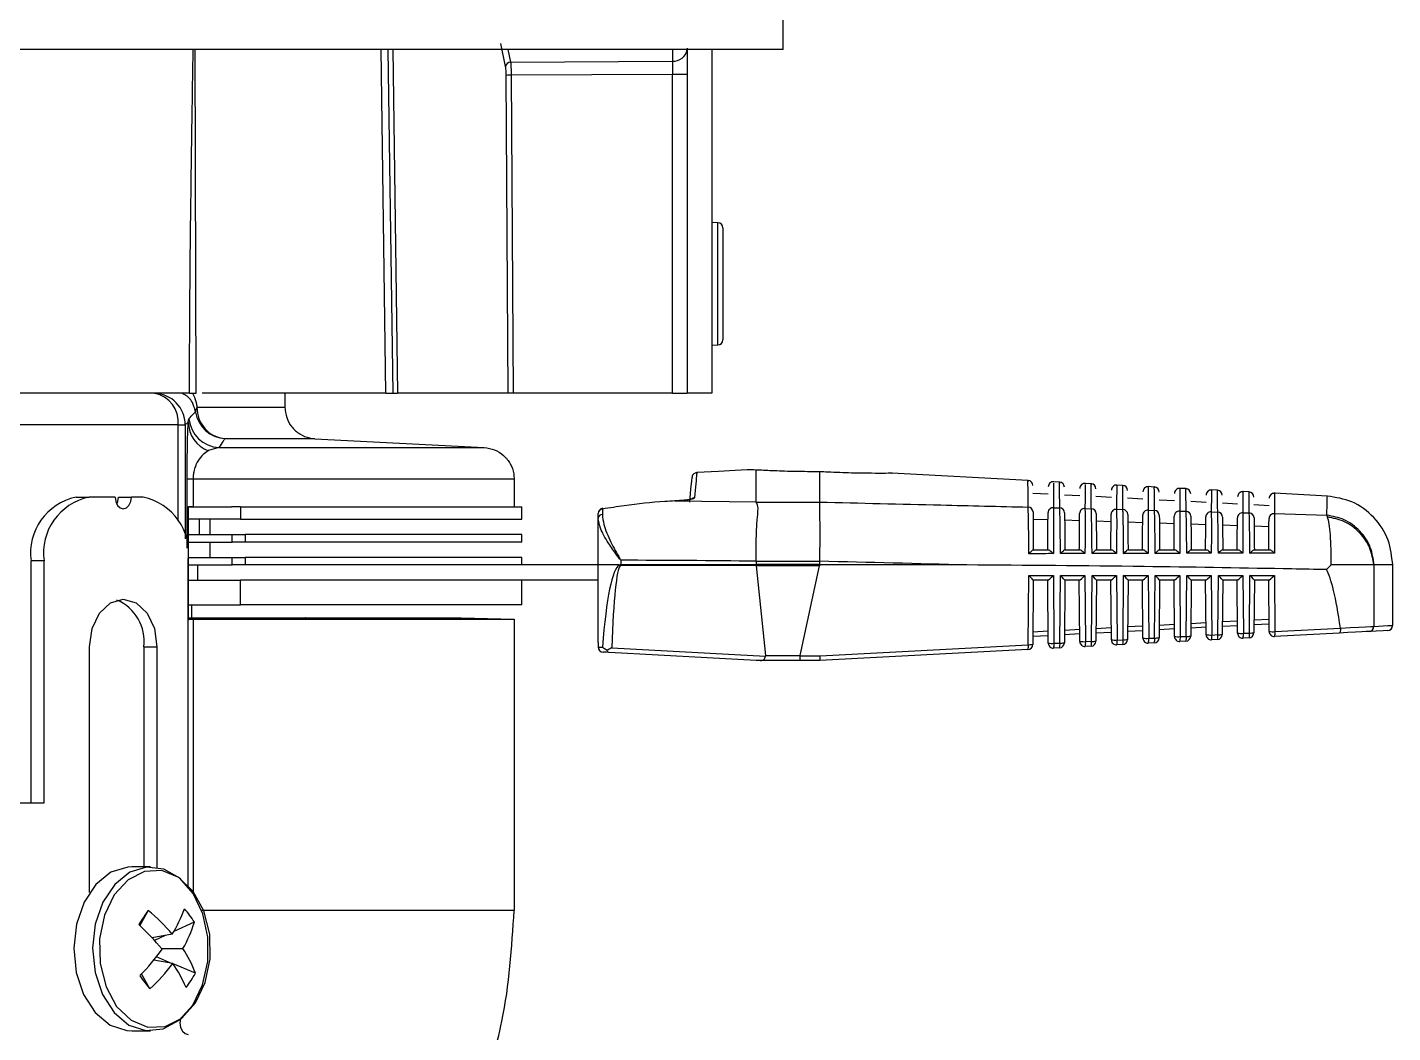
# Model space of a CAD drawing. Extents: x 16.7 to 113.1, y 4.5 to 84.5.
# Drawn here: x 56.364 to 59.045, y 68.255 to 70.229 of the extents above; entities that cross this region are included whole.
import ezdxf

# ---------------------------------------------------------------- set-up
doc = ezdxf.new("R2010")
doc.units = 0
doc.header["$MEASUREMENT"] = 0
doc.layers.add('OBJECT', color=7, linetype='CONTINUOUS')

msp = doc.modelspace()

# ---------------------------------------------------------------- linework, layer by layer
at = {"layer": 'OBJECT'}
for p, q in [((57.8477, 70.1854), (57.8477, 71.4354)), ((57.3028, 70.1517), (57.2935, 70.1973)), ((57.8477, 70.1854), (56.1597, 70.1854)), ((56.6953, 69.5104), (56.6933, 70.1854)), ((57.068, 69.5104), (57.0586, 70.1854)), ((57.0818, 69.5104), (57.0724, 70.1854)), ((57.0814, 70.1854), (57.0907, 69.5104)), ((57.3074, 70.1854), (57.3126, 70.1605)), ((57.3126, 70.1605), (57.6303, 70.1621)), ((57.6303, 70.1854), (57.6303, 70.1621)), ((57.6597, 70.188), (57.6597, 69.5104)), ((57.7077, 70.1854), (57.7077, 69.5104)), ((57.3081, 69.5104), (57.3042, 70.1346)), ((57.6305, 70.1362), (57.3139, 70.1347)), ((57.3139, 70.1347), (57.3177, 69.5104)), ((57.6597, 70.1362), (57.6305, 70.1362)), ((57.6305, 69.5104), (57.6305, 70.1362)), ((57.7199, 69.8453), (57.7077, 69.8456)), ((57.7199, 69.6054), (57.7199, 69.8453)), ((57.7297, 69.8353), (57.7297, 69.7254)), ((57.7297, 69.7254), (57.7297, 69.6154)), ((57.7077, 69.6052), (57.7199, 69.6054)), ((56.6823, 69.5104), (56.1592, 69.5104)), ((57.068, 69.5104), (56.7074, 69.5104)), ((56.8697, 69.5104), (56.8697, 69.4834)), ((57.068, 69.5104), (57.0818, 69.5104)), ((57.3081, 69.5104), (57.0907, 69.5104)), ((57.6305, 69.5104), (57.3177, 69.5104)), ((57.6305, 69.5104), (57.6597, 69.5104)), ((57.7077, 69.5104), (57.6597, 69.5104)), ((56.697, 69.4834), (56.8697, 69.4834)), ((56.6597, 69.4484), (56.1978, 69.4484)), ((56.6597, 69.4484), (56.674, 69.4484)), ((56.6597, 69.2602), (56.6597, 69.4484)), ((56.6798, 69.4536), (56.674, 69.4484)), ((56.674, 69.4484), (56.674, 69.2248)), ((56.6798, 69.4536), (56.6811, 69.4604)), ((56.9284, 69.4214), (56.7522, 69.4214)), ((56.9284, 69.4214), (57.2609, 69.404)), ((56.7401, 69.404), (56.7193, 69.3979)), ((56.7401, 69.404), (57.2609, 69.404)), ((57.7769, 69.36), (57.7769, 69.36)), ((57.7947, 69.2975), (57.7947, 69.3599)), ((56.6892, 69.3421), (56.6776, 69.3421)), ((56.6776, 69.2067), (56.6776, 69.3421)), ((56.6892, 69.3421), (56.6892, 69.2873)), ((57.3197, 69.3421), (56.6892, 69.3421)), ((57.3197, 69.3421), (57.3197, 69.2873)), ((57.6784, 69.3547), (57.6784, 69.3547)), ((57.9197, 69.2969), (57.9197, 69.3564)), ((58.3287, 69.3395), (58.0612, 69.3536)), ((58.3907, 69.3363), (58.3791, 69.3369)), ((58.4527, 69.333), (58.441, 69.3337)), ((58.5147, 69.3298), (58.503, 69.3304)), ((56.4595, 69.3064), (56.485, 69.3064)), ((56.5363, 69.3064), (56.485, 69.3064)), ((56.5426, 69.3064), (56.5681, 69.3064)), ((56.5911, 69.3064), (56.5681, 69.3064)), ((58.3683, 69.3125), (58.3381, 69.3141)), ((58.4303, 69.3092), (58.4002, 69.3108)), ((58.4924, 69.306), (58.462, 69.3076)), ((58.5544, 69.3027), (58.524, 69.3043)), ((58.5767, 69.3265), (58.5649, 69.3272)), ((58.6387, 69.3233), (58.6269, 69.3239)), ((58.7007, 69.32), (58.6888, 69.3207)), ((58.7627, 69.3168), (58.7508, 69.3174)), ((58.9168, 69.3087), (58.8128, 69.3142)), ((56.6805, 69.0659), (56.6805, 69.2882)), ((56.6892, 69.2873), (56.6805, 69.2873)), ((56.6805, 69.2873), (56.6892, 69.2873)), ((56.6892, 69.2873), (56.7646, 69.2873)), ((56.7825, 69.2873), (56.7646, 69.2873)), ((56.7825, 69.2873), (56.7825, 69.2633)), ((56.7825, 69.2873), (57.3347, 69.2873)), ((57.3347, 69.2633), (57.3347, 69.2873)), ((57.4933, 69.2832), (57.493, 69.2727)), ((57.6537, 69.3006), (57.6355, 69.2996)), ((57.6537, 69.3003), (57.6355, 69.2994)), ((57.6355, 69.2994), (57.6355, 69.2996)), ((57.6355, 69.2994), (57.7947, 69.2975)), ((57.6537, 69.3006), (57.6537, 69.3006)), ((57.6537, 69.3003), (57.6537, 69.3006)), ((57.7947, 69.2975), (57.7952, 69.2968)), ((57.7952, 69.2968), (57.9197, 69.2968)), ((57.9197, 69.2968), (57.9197, 69.2969)), ((58.3785, 69.2859), (58.391, 69.2855)), ((58.4405, 69.2843), (58.453, 69.2839)), ((58.5025, 69.2827), (58.515, 69.2823)), ((58.5645, 69.281), (58.577, 69.2807)), ((58.6164, 69.2995), (58.5861, 69.301)), ((58.6265, 69.2793), (58.6391, 69.279)), ((58.6783, 69.2962), (58.6481, 69.2978)), ((58.6884, 69.2776), (58.7011, 69.2773)), ((58.7401, 69.293), (58.7103, 69.2945)), ((58.8021, 69.2897), (58.7723, 69.2913)), ((56.7825, 69.2633), (56.6805, 69.2633)), ((56.7016, 69.2333), (56.7016, 69.2633)), ((56.7225, 69.2333), (56.7225, 69.2633)), ((56.7825, 69.2633), (57.3347, 69.2633)), ((57.4847, 69.2652), (57.4847, 69.2748)), ((57.4847, 69.1735), (57.4847, 69.2652)), ((58.3386, 69.2637), (58.3679, 69.2628)), ((58.4006, 69.2618), (58.4299, 69.2609)), ((58.4626, 69.2598), (58.4918, 69.2589)), ((58.5246, 69.2579), (58.5538, 69.257)), ((58.5866, 69.256), (58.6158, 69.255)), ((58.6487, 69.254), (58.6778, 69.2531)), ((58.7107, 69.252), (58.7398, 69.2511)), ((58.7504, 69.2759), (58.7631, 69.2756)), ((58.7727, 69.2501), (58.8018, 69.2491)), ((58.8124, 69.2742), (58.9154, 69.2712)), ((58.9167, 69.2679), (58.9154, 69.2712)), ((56.6805, 69.2333), (56.7663, 69.2333)), ((56.7663, 69.2184), (56.7663, 69.2333)), ((56.7663, 69.2333), (56.7914, 69.2333)), ((56.7914, 69.2333), (56.7914, 69.2184)), ((57.3347, 69.2333), (56.7914, 69.2333)), ((57.3347, 69.2184), (57.3347, 69.2333)), ((56.6805, 69.2184), (56.7663, 69.2184)), ((56.7225, 69.1884), (56.7225, 69.2184)), ((56.7914, 69.2184), (56.7663, 69.2184)), ((57.3347, 69.2184), (56.7914, 69.2184)), ((58.339, 69.2035), (58.3681, 69.2035)), ((58.401, 69.2035), (58.4302, 69.2035)), ((58.463, 69.2035), (58.4922, 69.2035)), ((58.5249, 69.2035), (58.5543, 69.2035)), ((58.5869, 69.2035), (58.6163, 69.2035)), ((58.6489, 69.2035), (58.6784, 69.2035)), ((58.7108, 69.2035), (58.7405, 69.2035)), ((58.7728, 69.2035), (58.8026, 69.2035)), ((56.3966, 69.1814), (56.3711, 69.1814)), ((56.3711, 68.7064), (56.3711, 69.1814)), ((56.3966, 68.7064), (56.3966, 69.1814)), ((56.6794, 68.5426), (56.6794, 69.1814)), ((56.6805, 69.1884), (56.7663, 69.1884)), ((56.6805, 69.1735), (56.7663, 69.1735)), ((56.6987, 69.1435), (56.6987, 69.1735)), ((56.7663, 69.1735), (56.7663, 69.1884)), ((56.7663, 69.1884), (56.7914, 69.1884)), ((56.7914, 69.1735), (56.7663, 69.1735)), ((56.7914, 69.1884), (56.7914, 69.1735)), ((57.3347, 69.1884), (56.7914, 69.1884)), ((57.3032, 69.1735), (56.7914, 69.1735)), ((57.4847, 69.1735), (57.3032, 69.1735)), ((57.3347, 69.1735), (57.3347, 69.1884)), ((57.5262, 69.1735), (57.4847, 69.1735)), ((57.4847, 69.0212), (57.4847, 69.1735)), ((57.5292, 69.1827), (57.5292, 69.1743)), ((57.5292, 69.1743), (57.7947, 69.1743)), ((57.7948, 69.1727), (57.5292, 69.1727)), ((57.9197, 69.1802), (57.7947, 69.1802)), ((57.7947, 69.1802), (57.7947, 69.175)), ((57.7947, 69.175), (57.9197, 69.175)), ((57.7947, 69.1743), (57.7948, 69.1727)), ((57.9194, 69.1719), (57.7949, 69.1719)), ((57.7949, 69.1719), (57.8135, 68.9957)), ((57.8812, 68.9957), (57.9194, 69.1719)), ((57.9197, 69.175), (57.9197, 69.1802)), ((58.2084, 69.1735), (57.9198, 69.1735)), ((58.924, 69.1735), (58.9148, 69.1644)), ((59.0077, 69.1735), (59.0077, 69.0529)), ((59.0081, 69.1735), (59.0077, 69.1735)), ((59.0447, 69.0549), (59.0447, 69.1739)), ((56.6805, 69.1435), (56.7825, 69.1435)), ((56.7825, 69.0955), (56.7825, 69.1435)), ((57.3032, 69.1435), (56.7825, 69.1435)), ((57.4847, 69.1435), (57.3032, 69.1435)), ((57.3347, 69.0955), (57.3347, 69.1435)), ((58.3292, 69.017), (58.3304, 69.1529)), ((58.3304, 69.1529), (58.3785, 69.1529)), ((58.3391, 69.1435), (58.338, 69.0175)), ((58.3675, 69.1435), (58.3391, 69.1435)), ((58.3684, 69.0201), (58.3674, 69.1435)), ((58.3785, 69.1529), (58.3796, 69.0197)), ((58.3912, 69.0203), (58.3924, 69.1529)), ((58.3924, 69.1529), (58.4405, 69.1529)), ((58.4011, 69.1435), (58.4, 69.0207)), ((58.4295, 69.1435), (58.4011, 69.1435)), ((58.4304, 69.0234), (58.4294, 69.1435)), ((58.4405, 69.1529), (58.4416, 69.023)), ((58.4533, 69.0236), (58.4544, 69.1529)), ((58.4544, 69.1529), (58.5025, 69.1529)), ((58.4631, 69.1435), (58.4621, 69.024)), ((58.4915, 69.1435), (58.4631, 69.1435)), ((58.4924, 69.0267), (58.4914, 69.1435)), ((58.5025, 69.1529), (58.5036, 69.0262)), ((58.5153, 69.0268), (58.5164, 69.1529)), ((58.5164, 69.1529), (58.5645, 69.1529)), ((58.5251, 69.1435), (58.5241, 69.0273)), ((58.5535, 69.1435), (58.5251, 69.1435)), ((58.5543, 69.0299), (58.5534, 69.1435)), ((58.5645, 69.1529), (58.5656, 69.0295)), ((58.5773, 69.0301), (58.5784, 69.1529)), ((58.5784, 69.1529), (58.6265, 69.1529)), ((58.5871, 69.1435), (58.5861, 69.0306)), ((58.6155, 69.1435), (58.5871, 69.1435)), ((58.6163, 69.0332), (58.6154, 69.1435)), ((58.6265, 69.1529), (58.6275, 69.0328)), ((58.6394, 69.0334), (58.6404, 69.1529)), ((58.6404, 69.1529), (58.6885, 69.1529)), ((58.6491, 69.1435), (58.6481, 69.0338)), ((58.6775, 69.1435), (58.6491, 69.1435)), ((58.6783, 69.0365), (58.6774, 69.1435)), ((58.6885, 69.1529), (58.6895, 69.036)), ((58.7014, 69.0367), (58.7024, 69.1529)), ((58.7024, 69.1529), (58.7505, 69.1529)), ((58.7111, 69.1435), (58.7102, 69.0371)), ((58.7395, 69.1435), (58.7111, 69.1435)), ((58.7403, 69.0398), (58.7394, 69.1435)), ((58.7505, 69.1529), (58.7515, 69.0393)), ((58.7634, 69.0399), (58.7644, 69.1529)), ((58.7644, 69.1529), (58.8125, 69.1529)), ((58.7731, 69.1435), (58.7722, 69.0404)), ((58.8015, 69.1435), (58.7731, 69.1435)), ((58.8022, 69.043), (58.8014, 69.1435)), ((58.8125, 69.1529), (58.8134, 69.0426)), ((56.6805, 69.0955), (56.7825, 69.0955)), ((56.6869, 69.0695), (56.6869, 69.0955)), ((57.3347, 69.0955), (56.7825, 69.0955)), ((56.6805, 69.0695), (56.9098, 69.0695)), ((56.6892, 69.0668), (56.6805, 69.0668)), ((56.6892, 69.0668), (56.6805, 69.0668)), ((56.6892, 69.0668), (57.3197, 69.0668)), ((56.6892, 69.0668), (56.6892, 68.5293)), ((56.9108, 69.0695), (56.9098, 69.0695)), ((56.9108, 69.0695), (57.2158, 69.0695)), ((57.2158, 69.0695), (57.3197, 69.0668)), ((57.3197, 69.0668), (57.3197, 68.4955)), ((58.7104, 69.0622), (58.74, 69.0637)), ((58.7724, 69.0655), (58.802, 69.067)), ((58.3382, 69.0425), (58.3682, 69.0441)), ((58.4002, 69.0458), (58.4302, 69.0474)), ((58.4303, 69.038), (58.4002, 69.0364)), ((58.4922, 69.0412), (58.4622, 69.0396)), ((58.4623, 69.0491), (58.4922, 69.0507)), ((58.5542, 69.0445), (58.5242, 69.0429)), ((58.5243, 69.0524), (58.5541, 69.0539)), ((58.5863, 69.0556), (58.6161, 69.0572)), ((58.6162, 69.0478), (58.5863, 69.0462)), ((58.6782, 69.0511), (58.6483, 69.0495)), ((58.6484, 69.0589), (58.6781, 69.0605)), ((58.6895, 69.036), (58.7014, 69.0367)), ((58.7401, 69.0543), (58.7103, 69.0528)), ((58.7515, 69.0393), (58.7634, 69.0399)), ((58.8021, 69.0576), (58.7723, 69.056)), ((58.9397, 69.0398), (58.8128, 69.0331)), ((58.8134, 69.0426), (58.9421, 69.0494)), ((58.9421, 69.0494), (58.9421, 69.0497)), ((56.4861, 68.5306), (56.4861, 69.0129)), ((56.5928, 69.0129), (56.6183, 69.0129)), ((56.5928, 69.0129), (56.5928, 68.5809)), ((56.6183, 69.0129), (56.6183, 68.5799)), ((57.4847, 69.0212), (57.4848, 69.0123)), ((57.5112, 69.0107), (57.8133, 68.9943)), ((57.9207, 68.9954), (58.3292, 69.017)), ((58.3683, 69.0347), (58.3381, 69.0331)), ((58.3906, 69.0108), (58.379, 69.0102)), ((58.3796, 69.0197), (58.3912, 69.0203)), ((58.4526, 69.0141), (58.4409, 69.0135)), ((58.4416, 69.023), (58.4533, 69.0236)), ((58.5146, 69.0174), (58.5029, 69.0168)), ((58.5036, 69.0262), (58.5153, 69.0268)), ((58.5766, 69.0207), (58.5649, 69.02)), ((58.5656, 69.0295), (58.5773, 69.0301)), ((58.6387, 69.0239), (58.6268, 69.0233)), ((58.6275, 69.0328), (58.6394, 69.0334)), ((58.7007, 69.0272), (58.6888, 69.0266)), ((58.7627, 69.0305), (58.7508, 69.0299)), ((57.7947, 68.986), (57.5065, 69.0016)), ((57.803, 68.986), (57.7947, 68.986)), ((57.8806, 68.986), (57.803, 68.986)), ((57.8135, 68.9957), (57.8812, 68.9957)), ((57.9197, 68.986), (57.8806, 68.986)), ((57.8812, 68.9954), (57.9207, 68.9954)), ((58.3285, 69.0076), (57.9197, 68.986)), ((57.9197, 68.986), (57.9197, 68.986)), ((56.2446, 68.7064), (56.3966, 68.7064)), ((56.6057, 68.5809), (56.5687, 68.5809)), ((56.6011, 68.4955), (56.5848, 68.4657)), ((56.6917, 68.4724), (56.6514, 68.4539)), ((57.3197, 68.4955), (56.7062, 68.4955)), ((56.6483, 68.4487), (56.6087, 68.4417)), ((56.6347, 68.4463), (56.6135, 68.4365)), ((56.6273, 68.4206), (56.6693, 68.4208)), ((56.6495, 68.3911), (56.612, 68.3977)), ((56.6471, 68.3915), (56.6171, 68.4041)), ((56.6044, 68.3412), (56.5879, 68.3706)), ((56.6938, 68.372), (56.6501, 68.3903)), ((56.5687, 68.2589), (56.6057, 68.2589))]:
    msp.add_line(p, q, dxfattribs=at)
at = {"layer": 'OBJECT', "flags": 128}
for points in [[(57.7769, 69.36), (57.7536, 69.3587), (57.7208, 69.357), (57.6784, 69.3547)], [(57.6647, 69.2968), (57.6669, 69.3225), (57.6683, 69.3388), (57.6689, 69.3455)], [(56.5363, 69.3064), (56.5375, 69.2978), (56.5409, 69.2905), (56.5461, 69.2856), (56.5522, 69.2839), (56.5583, 69.2856), (56.5634, 69.2905), (56.5669, 69.2978), (56.5681, 69.3064)], [(56.5394, 69.2929), (56.5414, 69.2978), (56.5426, 69.3064)], [(56.4861, 69.0129), (56.4911, 69.0487), (56.5054, 69.079), (56.5269, 69.0993), (56.5522, 69.1064), (56.5775, 69.0993), (56.5989, 69.079), (56.6132, 69.0487), (56.6183, 69.0129)], [(58.9984, 69.0429), (58.9929, 69.0426), (58.9839, 69.0422), (58.9718, 69.0415), (58.9569, 69.0407), (58.9397, 69.0398)], [(58.9421, 69.0497), (58.9613, 69.0507), (58.978, 69.0515), (58.9915, 69.0521), (59.0016, 69.0526), (59.0077, 69.0529)], [(59.0353, 69.0449), (59.0353, 69.0449), (59.026, 69.0444), (58.9984, 69.0429)], [(59.0077, 69.0529), (59.0354, 69.0544), (59.0447, 69.0549)], [(57.4848, 69.0123), (57.4861, 69.0122), (57.4889, 69.0121), (57.4931, 69.0119)], [(57.5065, 69.0016), (57.5002, 69.002), (57.4961, 69.0022), (57.4943, 69.0023)], [(56.5687, 68.5809), (56.561, 68.5805), (56.5279, 68.5702), (56.4984, 68.5465), (56.4751, 68.5115), (56.4602, 68.4684), (56.4549, 68.421), (56.4597, 68.3735), (56.4742, 68.3301), (56.4971, 68.2947), (56.5264, 68.2704), (56.5594, 68.2594), (56.5687, 68.2589)], [(56.6886, 68.3095), (56.7079, 68.349), (56.7182, 68.3948), (56.7184, 68.4427), (56.7086, 68.4887), (56.6897, 68.5285), (56.6633, 68.5587), (56.6318, 68.5766), (56.598, 68.5805), (56.5649, 68.5702), (56.5354, 68.5465), (56.5121, 68.5115), (56.4972, 68.4684), (56.4919, 68.421), (56.4967, 68.3735), (56.5112, 68.3301), (56.5341, 68.2947), (56.5634, 68.2704), (56.5964, 68.2594), (56.6303, 68.2627), (56.6619, 68.2799), (56.6886, 68.3095)], [(56.694, 68.3138), (56.7133, 68.3538), (56.7229, 68.4003), (56.7219, 68.4487), (56.7103, 68.4943), (56.6893, 68.5326), (56.661, 68.5599), (56.6281, 68.5735), (56.5939, 68.572), (56.5616, 68.5557), (56.5345, 68.526), (56.5153, 68.486), (56.5057, 68.4395), (56.5067, 68.3911), (56.5183, 68.3454), (56.5392, 68.3071), (56.5675, 68.2799), (56.6004, 68.2663), (56.6347, 68.2677), (56.6669, 68.2841), (56.694, 68.3138)], [(56.6645, 68.282), (56.6635, 68.2744), (56.6647, 68.2658), (56.6682, 68.2585), (56.6734, 68.2536), (56.6794, 68.2519)]]:
    msp.add_lwpolyline(points, dxfattribs=at)
at = {"layer": 'OBJECT'}
for centre, radius, start, end in [((57.6316, 70.1906), 0.0285, 267.3384, 349.5442), ((57.3128, 70.1504), 0.01, 91.1324, 172.4571), ((57.4261, 60.9514), 9.184, 90.69999, 90.76034), ((57.7197, 69.8353), 0.01, 0, 89), ((57.7197, 69.6154), 0.01, 271, 0), ((56.6032, 69.4545), 0.0568, 353.8232, 79.8676), ((56.6119, 69.4484), 0.062, 0.0185, 88.8269), ((56.7084, 69.4747), 0.0143, 142.6459, 184.1231), ((56.7553, 69.4834), 0.062, 189.0434, 267.1598), ((56.7574, 69.4817), 0.0605, 178.4265, 265.0795), ((56.7402, 69.4545), 0.0604, 180.8387, 249.7837), ((56.7429, 69.466), 0.062, 185.1379, 267.4505), ((58.328, 69.3296), 0.01, 0.5, 83.0997), ((58.3784, 69.3269), 0.01, 83.4921, 179.5), ((58.39, 69.3263), 0.01, 0.5, 83.6003), ((58.4404, 69.3237), 0.01, 83.9939, 179.5), ((58.4521, 69.3231), 0.01, 0.5, 84.103), ((58.5024, 69.3204), 0.01, 84.4978, 179.5), ((56.4816, 69.197), 0.1116, 101.4219, 188.0493), ((56.5071, 69.197), 0.1116, 101.4219, 188.0494), ((56.569, 69.197), 0.1116, 351.9508, 78.5781), ((57.6746, 69.2957), 0.01, 92.5392, 134.0407), ((58.5141, 69.3198), 0.01, 0.5, 84.6079), ((58.5643, 69.3172), 0.01, 85.0037, 179.5), ((58.5761, 69.3166), 0.01, 0.5, 85.1147), ((58.6263, 69.3139), 0.01, 85.5116, 179.5), ((58.6381, 69.3133), 0.01, 0.5, 85.6235), ((58.6883, 69.3107), 0.01, 86.0214, 179.5), ((58.7002, 69.3101), 0.01, 0.5, 86.1343), ((58.7503, 69.3074), 0.01, 86.5331, 179.5), ((58.7622, 69.3068), 0.01, 0.5, 86.6468), ((58.8122, 69.3042), 0.01, 86.9496, 179.5), ((57.4947, 69.2748), 0.01, 99.2546, 180), ((57.4938, 69.2742), 0.00906, 92.8152, 175.6376), ((57.5041, 69.2854), 0.011, 183.6039, 191.5459), ((58.3286, 69.2773), 0.00987, 1.134, 87.7412), ((58.3779, 69.276), 0.0099, 86.3725, 178.7897), ((58.3906, 69.2757), 0.00987, 1.1135, 87.7191), ((58.4399, 69.2744), 0.0099, 86.3922, 178.8115), ((58.4526, 69.2741), 0.00987, 1.0943, 87.6966), ((58.5019, 69.2728), 0.00991, 86.4108, 178.8338), ((58.5146, 69.2724), 0.00988, 1.0784, 87.6709), ((58.5639, 69.2711), 0.00991, 86.4286, 178.8557), ((58.5766, 69.2708), 0.00988, 1.0553, 87.6532), ((58.6258, 69.2694), 0.00991, 86.4477, 178.8788), ((58.6386, 69.2691), 0.00989, 1.0368, 87.6311), ((58.6878, 69.2677), 0.00991, 86.4666, 178.8996), ((58.7007, 69.2674), 0.00989, 1.0189, 87.61), ((57.4932, 69.2641), 0.00857, 91.3583, 172.7708), ((58.7498, 69.266), 0.00992, 86.4849, 178.9201), ((58.7627, 69.2657), 0.00989, 1.003, 87.587), ((58.8118, 69.2643), 0.00992, 86.5029, 178.941), ((57.6222, 69.2647), 0.1324, 223.5506, 224.5), ((57.6481, 69.1743), 0.1189, 180.0138, 180.7743), ((56.5047, 69.023), 0.0887, 353.4617, 66.9254), ((58.686, 69.0905), 0.0545, 261.8665, 273.6811), ((58.6883, 69.0366), 0.01, 180.5, 273.0226), ((58.6694, 69.0328), 0.0204, 342.3832, 9.2805), ((58.7002, 69.0372), 0.01, 273.0226, 359.5), ((58.6813, 69.0334), 0.0204, 342.3832, 9.2805), ((58.7038, 69.0776), 0.041, 266.6836, 279.001), ((58.748, 69.0937), 0.0545, 261.8662, 273.6814), ((58.7503, 69.0398), 0.01, 180.5, 273.0226), ((58.7314, 69.036), 0.0204, 342.3758, 9.2843), ((58.7622, 69.0405), 0.01, 273.0226, 359.5), ((58.7433, 69.0367), 0.0204, 342.3855, 9.2745), ((58.7658, 69.0809), 0.041, 266.6857, 279.0007), ((58.8099, 69.097), 0.0545, 261.8661, 273.6815), ((58.8122, 69.0431), 0.01, 180.5, 273.0226), ((58.7933, 69.0393), 0.0204, 342.3859, 9.2742), ((58.9978, 69.0528), 0.00991, 273.4746, 0.5507), ((59.0347, 69.0549), 0.01, 273.0226, 355.0653), ((57.4948, 69.0123), 0.00999, 179.9496, 266.8549), ((57.4855, 69.0121), 0.00067, 168.3449, 180.5049), ((57.4948, 69.0123), 0.01, 180.809, 266.8941), ((58.328, 69.0175), 0.01, 273.0226, 359.5), ((58.3091, 69.0137), 0.0204, 342.3828, 9.2808), ((58.3316, 69.058), 0.041, 266.6868, 278.9977), ((58.3761, 69.0741), 0.0545, 261.8661, 273.6815), ((58.3784, 69.0202), 0.01, 180.5, 273.0226), ((58.3595, 69.0164), 0.0204, 342.3859, 9.2742), ((58.39, 69.0208), 0.01, 273.0226, 359.5), ((58.3711, 69.017), 0.0204, 342.3859, 9.2742), ((58.3936, 69.0612), 0.041, 266.6838, 279.0007), ((58.4381, 69.0774), 0.0545, 261.8665, 273.6811), ((58.4404, 69.0235), 0.01, 180.5, 273.0226), ((58.4215, 69.0197), 0.0204, 342.3832, 9.2805), ((58.4521, 69.0241), 0.01, 273.0226, 359.5), ((58.4331, 69.0203), 0.0204, 342.3828, 9.2808), ((58.4556, 69.0645), 0.041, 266.687, 278.9994), ((58.5001, 69.0806), 0.0545, 261.8662, 273.6814), ((58.5024, 69.0267), 0.01, 180.5, 273.0226), ((58.4835, 69.0229), 0.0204, 342.3832, 9.2805), ((58.5141, 69.0274), 0.01, 273.0226, 359.5), ((58.4952, 69.0236), 0.0204, 342.3864, 9.2738), ((58.5177, 69.0678), 0.041, 266.6838, 279.0007), ((58.5621, 69.0839), 0.0545, 261.8661, 273.6815), ((58.5643, 69.03), 0.01, 180.5, 273.0226), ((58.5454, 69.0262), 0.0204, 342.3859, 9.2742), ((58.5761, 69.0306), 0.01, 273.0226, 359.5), ((58.5572, 69.0268), 0.0204, 342.383, 9.2806), ((58.5797, 69.0711), 0.041, 266.687, 278.9994), ((58.624, 69.0872), 0.0545, 261.8667, 273.6809), ((58.6263, 69.0333), 0.01, 180.5, 273.0226), ((58.6074, 69.0295), 0.0204, 342.3832, 9.2805), ((58.6381, 69.0339), 0.01, 273.0226, 359.5), ((58.6192, 69.0301), 0.0204, 342.3855, 9.2745), ((58.6417, 69.0743), 0.041, 266.687, 278.9975), ((59.9107, 66.2726), 3.9869, 146.1132, 146.5915), ((56.3523, 68.1974), 0.3883, 40.3343, 50.1597), ((56.4186, 68.589), 0.2692, 328.5887, 340.3687), ((56.4765, 68.5351), 0.2242, 329.3222, 343.7612), ((56.5298, 68.3712), 0.191, 32.0139, 41.8135), ((56.2323, 68.0918), 0.5139, 39.55, 47.0247), ((56.2292, 68.713), 0.4959, 315.8154, 323.6481), ((56.4908, 68.3002), 0.2153, 19.4635, 34.0335), ((58.5043, 69.7889), 2.3887, 216.5229, 217.3053), ((56.3458, 68.6209), 0.3809, 312.7652, 322.8978), ((56.4346, 68.2418), 0.2617, 23.0559, 34.7898), ((56.5211, 68.467), 0.1972, 321.5104, 331.1946)]:
    msp.add_arc(centre, radius, start, end, dxfattribs=at)
for centre, major_axis, ratio, start_param, end_param in [((56.7396, 69.3054), (0.062, 0.0151), 0.162756, 3.410195, 3.724554), ((57.5447, 68.6047), (-0.0157, 0.5695), 0.101686, 0.049862, 0.771527), ((57.537, 68.6032), (-0.0078, 0.5695), 0.050872, 0.051969, 0.772633), ((57.5447, 68.6047), (-0.0157, 0.5695), 0.101686, 6.280384, 6.333048), ((57.537, 68.6032), (-0.0078, 0.5695), 0.050872, 6.28249, 6.335154), ((57.4369, 67.111), (7.8848, 0), 0.262774, 1.525405, 1.559096), ((57.3469, 69.1802), (0.4478, 0), 0.267949, 0, 0.004204), ((57.3469, 69.175), (0.4478, 0), 0.267949, 6.276674, 6.283185), ((57.3466, 69.175), (0.4485, -0.007), 0.267094, 0.032491, 0.039008), ((58.8977, 69.175), (0.9787, 0.0064), 0.122438, 3.101128, 3.114217), ((58.897, 69.1802), (0.9773, 0), 0.122785, 3.138252, 3.141593), ((53.9014, 67.111), (19.0675, 0), 0.111038, 1.342949, 1.358461), ((58.897, 69.175), (0.9773, 0), 0.122785, 3.141593, 3.154684), ((58.3292, 69.1535), (-0.00991, 0.00999), 0.035372, 3.176643, 4.624979), ((58.3773, 69.1535), (0.00988, 0.00996), 0.087934, 3.228543, 4.746979), ((58.3912, 69.1535), (-0.00991, 0.00999), 0.035372, 3.176643, 4.624979), ((58.4393, 69.1535), (0.00988, 0.00996), 0.087934, 3.228543, 4.746979), ((58.4532, 69.1535), (-0.00991, 0.00999), 0.035372, 3.176643, 4.624979), ((58.5013, 69.1535), (0.00988, 0.00996), 0.087934, 3.228543, 4.746979), ((58.5152, 69.1535), (-0.00991, 0.00999), 0.035372, 3.176643, 4.624979), ((58.5633, 69.1535), (0.00988, 0.00996), 0.087934, 3.228543, 4.746979), ((58.5772, 69.1535), (-0.00991, 0.00999), 0.035372, 3.176643, 4.624979), ((58.6253, 69.1535), (0.00988, 0.00996), 0.087934, 3.228543, 4.746979), ((58.6392, 69.1535), (-0.00991, 0.00999), 0.035372, 3.176643, 4.624979), ((58.6873, 69.1535), (0.00988, 0.00996), 0.087934, 3.228543, 4.746979), ((58.7012, 69.1535), (-0.00991, 0.00999), 0.035372, 3.176643, 4.624979), ((58.7493, 69.1535), (0.00988, 0.00996), 0.087934, 3.228543, 4.746979), ((58.7632, 69.1535), (-0.00991, 0.00999), 0.035372, 3.176643, 4.624979), ((58.8113, 69.1535), (0.00988, 0.00996), 0.087934, 3.228543, 4.746979), ((58.8896, 66.8837), (0.0147, 2.2897), 0.052015, 5.95327, 6.194383), ((56.7396, 69.0486), (0.062, -0.0151), 0.162711, 2.558607, 2.872966), ((57.7762, 68.996), (0.0374, -0.0006), 0.267094, 6.175075, 6.315676), ((57.8806, 68.996), (0, 0.01), 0.061163, 3.141593, 4.660029), ((57.9627, 68.996), (0.0816, 0.0005), 0.122438, 3.114217, 3.140397), ((57.9195, 68.996), (-0.00026, 0.01), 0.120424, 3.14477, 4.656852)]:
    msp.add_ellipse(centre, major_axis=major_axis, ratio=ratio, start_param=start_param, end_param=end_param, dxfattribs=at)
for points, knots in [([(56.6823, 69.5104), (56.6824, 69.5653), (56.6827, 69.6802), (56.6845, 69.8548), (56.6869, 70.0249), (56.6886, 70.135), (56.6894, 70.1854)], [0, 0, 0, 0, 0.24402, 0.510283, 0.77599, 1, 1, 1, 1]), ([(57.6303, 70.1621), (57.6303, 70.1606), (57.6304, 70.1577), (57.6305, 70.1513), (57.6305, 70.144), (57.6305, 70.1388), (57.6305, 70.1362)], [0, 0, 0, 0, 0.2494547, 0.4998675, 0.749774, 1, 1, 1, 1]), ([(57.3042, 70.1346), (57.3041, 70.1363), (57.3041, 70.1397), (57.3038, 70.1445), (57.3034, 70.1488), (57.303, 70.1508), (57.3028, 70.1517)], [0, 0, 0, 0, 0.248921, 0.499835, 0.751191, 1, 1, 1, 1]), ([(57.3126, 70.1605), (57.3128, 70.159), (57.3131, 70.156), (57.3135, 70.1497), (57.3137, 70.1425), (57.3138, 70.1373), (57.3139, 70.1347)], [0, 0, 0, 0, 0.24939, 0.499166, 0.749323, 1, 1, 1, 1]), ([(56.6941, 69.4736), (56.693, 69.4775), (56.6884, 69.4951), (56.6795, 69.5039), (56.6713, 69.5086), (56.6681, 69.5104)], [0, 0, 0, 0, 0.146775, 0.67253, 1, 1, 1, 1]), ([(56.6823, 69.5104), (56.686, 69.5104), (56.6935, 69.5104), (56.6961, 69.5104), (56.6954, 69.5104), (56.6953, 69.5104)], [0, 0, 0, 0, 0.425024, 0.850045, 1, 1, 1, 1]), ([(56.6884, 69.5104), (56.69, 69.5072), (56.6936, 69.5001), (56.6958, 69.4893), (56.697, 69.4834)], [0, 0, 0, 0, 0.450087, 1, 1, 1, 1]), ([(57.0818, 69.5104), (57.0824, 69.5104), (57.0835, 69.5104), (57.0851, 69.5104), (57.0866, 69.5104), (57.0879, 69.5104), (57.0891, 69.5104), (57.0901, 69.5104), (57.0905, 69.5104), (57.0907, 69.5104)], [0, 0, 0, 0, 0.143858, 0.287687, 0.431529, 0.575361, 0.719222, 0.857739, 1, 1, 1, 1]), ([(57.3177, 69.5104), (57.3166, 69.5104), (57.3149, 69.5104), (57.3129, 69.5104), (57.3116, 69.5104), (57.3104, 69.5104), (57.3094, 69.5104), (57.3085, 69.5104), (57.3082, 69.5104), (57.3081, 69.5104)], [0, 0, 0, 0, 0.235208, 0.351553, 0.4679, 0.584227, 0.700573, 0.816902, 1, 1, 1, 1]), ([(56.6811, 69.4604), (56.6818, 69.4613), (56.6853, 69.4655), (56.6896, 69.47), (56.6932, 69.4729), (56.6941, 69.4736)], [0, 0, 0, 0, 0.160413, 0.802068, 1, 1, 1, 1]), ([(56.8697, 69.4834), (56.8703, 69.4764), (56.8717, 69.4624), (56.8824, 69.4439), (56.8981, 69.4298), (56.9145, 69.4229), (56.9249, 69.4218), (56.9284, 69.4214)], [0, 0, 0, 0, 0.222088, 0.444175, 0.666265, 0.888359, 1, 1, 1, 1]), ([(56.6776, 69.3421), (56.6776, 69.3519), (56.6777, 69.3715), (56.678, 69.4009), (56.6787, 69.4331), (56.6794, 69.4457), (56.6798, 69.4536)], [0, 0, 0, 0, 0.163498, 0.325711, 0.581357, 1, 1, 1, 1]), ([(56.7522, 69.4214), (56.7509, 69.42), (56.7469, 69.4153), (56.7429, 69.4086), (56.7401, 69.404)], [0, 0, 0, 0, 0.321063, 1, 1, 1, 1]), ([(56.7193, 69.3979), (56.7158, 69.3956), (56.7088, 69.3911), (56.7001, 69.3808), (56.694, 69.3688), (56.691, 69.359), (56.6895, 69.3501), (56.6893, 69.3447), (56.6892, 69.3421)], [0, 0, 0, 0, 0.300573, 0.60653, 0.762918, 0.874183, 0.940146, 1, 1, 1, 1]), ([(57.2609, 69.404), (57.2678, 69.403), (57.2817, 69.4009), (57.2997, 69.3892), (57.3129, 69.3728), (57.319, 69.356), (57.3195, 69.3456), (57.3197, 69.3421)], [0, 0, 0, 0, 0.222098, 0.444196, 0.666293, 0.888385, 1, 1, 1, 1]), ([(57.7947, 69.3599), (57.788, 69.3599), (57.7795, 69.36), (57.7774, 69.36), (57.7769, 69.36)], [0, 0, 0, 0, 0.791837, 1, 1, 1, 1]), ([(57.7949, 69.3599), (57.7949, 69.3599), (57.7948, 69.3599), (57.7948, 69.3599), (57.7947, 69.3599), (57.7947, 69.3599), (57.7947, 69.3599)], [0, 0, 0, 0, 0.159974, 0.363959, 0.750853, 1, 1, 1, 1]), ([(57.9197, 69.3564), (57.9037, 69.3565), (57.8717, 69.3567), (57.8292, 69.3581), (57.8056, 69.3593), (57.7962, 69.3598), (57.7949, 69.3599)], [0, 0, 0, 0, 0.315568, 0.631102, 0.947588, 1, 1, 1, 1]), ([(57.6784, 69.3547), (57.6772, 69.3545), (57.675, 69.3541), (57.6721, 69.3523), (57.67, 69.3497), (57.6691, 69.3473), (57.669, 69.3459), (57.6689, 69.3455)], [0, 0, 0, 0, 0.235927, 0.471835, 0.707759, 0.925417, 1, 1, 1, 1]), ([(57.6784, 69.3547), (57.6784, 69.3545), (57.6783, 69.354), (57.6778, 69.3484), (57.6758, 69.3248), (57.6741, 69.3057)], [0, 0, 0, 0, 0.045653, 0.228294, 1, 1, 1, 1]), ([(58.0612, 69.3534), (58.0617, 69.3535), (58.0637, 69.3535), (58.0507, 69.3533), (58.0232, 69.3533), (57.983, 69.3538), (57.9464, 69.3551), (57.9251, 69.3561), (57.9197, 69.3564)], [0, 0, 0, 0, 0.06941, 0.284852, 0.500141, 0.714749, 0.928344, 1, 1, 1, 1]), ([(58.329, 69.2871), (58.329, 69.2885), (58.3289, 69.2956), (58.3287, 69.3216), (58.3285, 69.3429), (58.3285, 69.3375), (58.3285, 69.3366)], [0, 0, 0, 0, 0.04133, 0.206678, 0.869682, 1, 1, 1, 1]), ([(58.3789, 69.3343), (58.3789, 69.3337), (58.3789, 69.3324), (58.3787, 69.3026), (58.3785, 69.2859)], [0, 0, 0, 0, 0.436769, 1, 1, 1, 1]), ([(58.391, 69.2855), (58.391, 69.2869), (58.3909, 69.2939), (58.3907, 69.3194), (58.3905, 69.3399), (58.3906, 69.3345), (58.3906, 69.3337)], [0, 0, 0, 0, 0.042041, 0.210231, 0.884638, 1, 1, 1, 1]), ([(58.4409, 69.3314), (58.4409, 69.3307), (58.4409, 69.3291), (58.4406, 69.3003), (58.4405, 69.2843)], [0, 0, 0, 0, 0.444733, 1, 1, 1, 1]), ([(58.453, 69.2839), (58.453, 69.2853), (58.4529, 69.2922), (58.4527, 69.3172), (58.4525, 69.3369), (58.4526, 69.3315), (58.4526, 69.3308)], [0, 0, 0, 0, 0.042776, 0.213906, 0.900109, 1, 1, 1, 1]), ([(58.515, 69.2823), (58.515, 69.2837), (58.515, 69.2905), (58.5147, 69.3149), (58.5146, 69.3339), (58.5146, 69.3286), (58.5146, 69.328)], [0, 0, 0, 0, 0.043537, 0.21771, 0.916123, 1, 1, 1, 1]), ([(57.6741, 69.3057), (57.6738, 69.3052), (57.6733, 69.3042), (57.6696, 69.3027), (57.6642, 69.3014), (57.6585, 69.3006), (57.6549, 69.3004), (57.6537, 69.3003)], [0, 0, 0, 0, 0.21906, 0.43802, 0.659216, 0.880003, 1, 1, 1, 1]), ([(58.5029, 69.3285), (58.5029, 69.3276), (58.5029, 69.3257), (58.5026, 69.2979), (58.5025, 69.2827)], [0, 0, 0, 0, 0.452954, 1, 1, 1, 1]), ([(58.5649, 69.3257), (58.5648, 69.3246), (58.5648, 69.3224), (58.5646, 69.2955), (58.5645, 69.281)], [0, 0, 0, 0, 0.461446, 1, 1, 1, 1]), ([(58.577, 69.2807), (58.577, 69.282), (58.577, 69.2887), (58.5768, 69.3127), (58.5766, 69.3309), (58.5766, 69.3256), (58.5766, 69.3251)], [0, 0, 0, 0, 0.0443251, 0.221651, 0.9327091, 1, 1, 1, 1]), ([(58.6268, 69.3228), (58.6268, 69.3216), (58.6268, 69.3191), (58.6266, 69.2931), (58.6265, 69.2793)], [0, 0, 0, 0, 0.470225, 1, 1, 1, 1]), ([(58.6391, 69.279), (58.639, 69.2803), (58.639, 69.2869), (58.6388, 69.3104), (58.6386, 69.3278), (58.6387, 69.3226), (58.6387, 69.3222)], [0, 0, 0, 0, 0.045141, 0.225734, 0.949897, 1, 1, 1, 1]), ([(58.6888, 69.3199), (58.6888, 69.3186), (58.6888, 69.3157), (58.6886, 69.2907), (58.6884, 69.2776)], [0, 0, 0, 0, 0.479307, 1, 1, 1, 1]), ([(58.7011, 69.2773), (58.7011, 69.2786), (58.701, 69.285), (58.7008, 69.3081), (58.7007, 69.3248), (58.7007, 69.3196), (58.7007, 69.3194)], [0, 0, 0, 0, 0.045988, 0.229969, 0.967722, 1, 1, 1, 1]), ([(58.7508, 69.3171), (58.7508, 69.3155), (58.7507, 69.3124), (58.7505, 69.2883), (58.7504, 69.2759)], [0, 0, 0, 0, 0.488709, 1, 1, 1, 1]), ([(58.7631, 69.2756), (58.7631, 69.2768), (58.763, 69.2832), (58.7628, 69.3057), (58.7627, 69.3217), (58.7627, 69.3166), (58.7627, 69.3165)], [0, 0, 0, 0, 0.046867, 0.234363, 0.986219, 1, 1, 1, 1]), ([(58.8128, 69.3141), (58.8128, 69.3141), (58.8128, 69.3192), (58.8127, 69.3062), (58.8125, 69.2849), (58.8124, 69.2742)], [0, 0, 0, 0, 0.001446, 0.498454, 1, 1, 1, 1]), ([(58.9154, 69.2712), (58.9157, 69.2821), (58.9162, 69.304), (58.9163, 69.3071), (58.9164, 69.3087)], [0, 0, 0, 0, 0.496376, 1, 1, 1, 1]), ([(59.0447, 69.1735), (59.043, 69.19), (59.0393, 69.2243), (59.0098, 69.2689), (58.9668, 69.3007), (58.9328, 69.3061), (58.9164, 69.3087)], [0, 0, 0, 0, 0.240773, 0.5, 0.759226, 1, 1, 1, 1]), ([(57.6355, 69.2994), (57.6289, 69.2989), (57.5956, 69.2969), (57.548, 69.2921), (57.5075, 69.2855), (57.4933, 69.2832)], [0, 0, 0, 0, 0.1396842, 0.6986638, 1, 1, 1, 1]), ([(57.6586, 69.301), (57.6579, 69.3009), (57.6563, 69.3007), (57.6546, 69.3007), (57.6536, 69.3006)], [0, 0, 0, 0, 0.42916, 1, 1, 1, 1]), ([(57.6681, 69.303), (57.6681, 69.303), (57.6681, 69.303), (57.6673, 69.3026), (57.6653, 69.3021), (57.6622, 69.3014), (57.6597, 69.3011), (57.6586, 69.301)], [0, 0, 0, 0, 0.090214, 0.251795, 0.484409, 0.778393, 1, 1, 1, 1]), ([(57.7947, 69.1807), (57.7947, 69.1859), (57.7945, 69.2045), (57.7953, 69.2355), (57.7969, 69.2676), (57.7999, 69.2881), (57.7965, 69.2944), (57.7952, 69.2968)], [0, 0, 0, 0, 0.097508, 0.351332, 0.599305, 0.843154, 1, 1, 1, 1]), ([(57.9197, 69.1806), (57.92, 69.1941), (57.9206, 69.2211), (57.9204, 69.2567), (57.9196, 69.2841), (57.9197, 69.2927), (57.9197, 69.2968)], [0, 0, 0, 0, 0.253584, 0.507164, 0.760847, 1, 1, 1, 1]), ([(57.9197, 69.2969), (57.999, 69.295), (58.1355, 69.2919), (58.2719, 69.2885), (58.329, 69.2871)], [0, 0, 0, 0, 0.58145, 1, 1, 1, 1]), ([(58.3304, 69.1956), (58.3304, 69.1982), (58.3303, 69.2074), (58.3301, 69.2287), (58.3298, 69.2564), (58.3293, 69.2781), (58.3291, 69.2845), (58.329, 69.2871)], [0, 0, 0, 0, 0.0597752, 0.2071601, 0.5014107, 0.7959341, 1, 1, 1, 1]), ([(58.3385, 69.2775), (58.3385, 69.2736), (58.3386, 69.2658), (58.3388, 69.2396), (58.339, 69.2158), (58.3391, 69.2035)], [0, 0, 0, 0, 0.324207, 0.64849, 1, 1, 1, 1]), ([(58.3785, 69.2859), (58.3786, 69.2841), (58.3787, 69.2788), (58.3788, 69.2604), (58.3788, 69.2323), (58.3786, 69.2093), (58.3785, 69.1983), (58.3785, 69.1957)], [0, 0, 0, 0, 0.148505, 0.448597, 0.748256, 0.940445, 1, 1, 1, 1]), ([(58.3924, 69.1957), (58.3924, 69.1983), (58.3923, 69.2074), (58.3921, 69.2286), (58.3918, 69.256), (58.3913, 69.277), (58.3911, 69.2831), (58.391, 69.2855)], [0, 0, 0, 0, 0.059496, 0.20846, 0.505894, 0.803609, 1, 1, 1, 1]), ([(58.4405, 69.2843), (58.4405, 69.2825), (58.4407, 69.2773), (58.4408, 69.259), (58.4407, 69.2313), (58.4406, 69.2089), (58.4405, 69.1984), (58.4405, 69.1958)], [0, 0, 0, 0, 0.150135, 0.453531, 0.756488, 0.940721, 1, 1, 1, 1]), ([(58.4544, 69.1959), (58.4544, 69.1984), (58.4543, 69.2074), (58.4541, 69.2284), (58.4538, 69.2555), (58.4533, 69.2758), (58.4531, 69.2817), (58.453, 69.2839)], [0, 0, 0, 0, 0.0592181, 0.2098317, 0.5105953, 0.8116536, 1, 1, 1, 1]), ([(58.5025, 69.2827), (58.5025, 69.2809), (58.5027, 69.2758), (58.5028, 69.2576), (58.5027, 69.2303), (58.5026, 69.2085), (58.5025, 69.1985), (58.5025, 69.196)], [0, 0, 0, 0, 0.151845, 0.458695, 0.765102, 0.940995, 1, 1, 1, 1]), ([(58.5164, 69.196), (58.5164, 69.1985), (58.5163, 69.2074), (58.5161, 69.2283), (58.5158, 69.2551), (58.5154, 69.2746), (58.5151, 69.2802), (58.515, 69.2823)], [0, 0, 0, 0, 0.058943, 0.211284, 0.515533, 0.820091, 1, 1, 1, 1]), ([(58.5645, 69.281), (58.5645, 69.2793), (58.5647, 69.2742), (58.5648, 69.2562), (58.5647, 69.2293), (58.5646, 69.208), (58.5645, 69.1986), (58.5645, 69.1962)], [0, 0, 0, 0, 0.1536344, 0.4641048, 0.7741282, 0.941266, 1, 1, 1, 1]), ([(58.5784, 69.1962), (58.5784, 69.1986), (58.5783, 69.2075), (58.5781, 69.2281), (58.5778, 69.2546), (58.5774, 69.2734), (58.5771, 69.2788), (58.577, 69.2807)], [0, 0, 0, 0, 0.0586706, 0.212823, 0.5207278, 0.8289547, 1, 1, 1, 1]), ([(58.6265, 69.2793), (58.6265, 69.2777), (58.6266, 69.2726), (58.6268, 69.2547), (58.6267, 69.2283), (58.6266, 69.2076), (58.6265, 69.1987), (58.6265, 69.1963)], [0, 0, 0, 0, 0.1555102, 0.469778, 0.7835905, 0.9415333, 1, 1, 1, 1]), ([(58.6404, 69.1964), (58.6404, 69.1987), (58.6403, 69.2075), (58.6401, 69.228), (58.6398, 69.2541), (58.6394, 69.2722), (58.6391, 69.2773), (58.6391, 69.279)], [0, 0, 0, 0, 0.058402, 0.214452, 0.526192, 0.838269, 1, 1, 1, 1]), ([(58.6884, 69.2776), (58.6885, 69.276), (58.6886, 69.271), (58.6887, 69.2532), (58.6887, 69.2272), (58.6886, 69.2071), (58.6885, 69.1988), (58.6885, 69.1965)], [0, 0, 0, 0, 0.157483, 0.475733, 0.793525, 0.941799, 1, 1, 1, 1]), ([(58.7024, 69.1965), (58.7024, 69.1988), (58.7023, 69.2075), (58.7021, 69.2278), (58.7018, 69.2536), (58.7014, 69.2709), (58.7011, 69.2757), (58.7011, 69.2773)], [0, 0, 0, 0, 0.058136, 0.216179, 0.531949, 0.848067, 1, 1, 1, 1]), ([(57.5292, 69.1827), (57.5291, 69.1828), (57.5283, 69.1839), (57.5257, 69.1872), (57.5172, 69.1983), (57.5029, 69.2188), (57.4881, 69.2441), (57.4857, 69.2588), (57.4847, 69.2652)], [0, 0, 0, 0, 0.003659, 0.034965, 0.112488, 0.381452, 0.732443, 1, 1, 1, 1]), ([(57.493, 69.2727), (57.4936, 69.2663), (57.4952, 69.2499), (57.5083, 69.2198), (57.5214, 69.1958), (57.5285, 69.1839), (57.5291, 69.1829), (57.5292, 69.1827)], [0, 0, 0, 0, 0.2447445, 0.6267298, 0.9679279, 0.9961438, 1, 1, 1, 1]), ([(58.3674, 69.2035), (58.3675, 69.2147), (58.3676, 69.2373), (58.3679, 69.2638), (58.368, 69.272), (58.368, 69.2762)], [0, 0, 0, 0, 0.324373, 0.648691, 1, 1, 1, 1]), ([(58.4005, 69.2759), (58.4005, 69.272), (58.4006, 69.2643), (58.4008, 69.2386), (58.401, 69.2153), (58.4011, 69.2035)], [0, 0, 0, 0, 0.328087, 0.656252, 1, 1, 1, 1]), ([(58.4294, 69.2035), (58.4295, 69.2147), (58.4296, 69.237), (58.4299, 69.2628), (58.4299, 69.2706), (58.43, 69.2746)], [0, 0, 0, 0, 0.328437, 0.656814, 1, 1, 1, 1]), ([(58.4625, 69.2743), (58.4625, 69.2705), (58.4626, 69.2629), (58.4628, 69.2375), (58.463, 69.2148), (58.4631, 69.2035)], [0, 0, 0, 0, 0.332168, 0.664412, 1, 1, 1, 1]), ([(58.4914, 69.2035), (58.4914, 69.2146), (58.4916, 69.2368), (58.4919, 69.2617), (58.4919, 69.2692), (58.492, 69.273)], [0, 0, 0, 0, 0.332714, 0.665367, 1, 1, 1, 1]), ([(58.5245, 69.2726), (58.5245, 69.2689), (58.5246, 69.2613), (58.5248, 69.2364), (58.525, 69.2143), (58.5251, 69.2035)], [0, 0, 0, 0, 0.336461, 0.673002, 1, 1, 1, 1]), ([(58.5534, 69.2035), (58.5534, 69.2145), (58.5536, 69.2365), (58.5539, 69.2606), (58.5539, 69.2678), (58.5539, 69.2713)], [0, 0, 0, 0, 0.337222, 0.674381, 1, 1, 1, 1]), ([(58.5865, 69.271), (58.5865, 69.2673), (58.5866, 69.2598), (58.5868, 69.2353), (58.587, 69.2138), (58.5871, 69.2035)], [0, 0, 0, 0, 0.3409859, 0.6820537, 1, 1, 1, 1]), ([(58.6154, 69.2035), (58.6154, 69.2144), (58.6156, 69.2362), (58.6158, 69.2595), (58.6159, 69.2663), (58.6159, 69.2696)], [0, 0, 0, 0, 0.341979, 0.68389, 1, 1, 1, 1]), ([(58.6485, 69.2693), (58.6486, 69.2656), (58.6486, 69.2582), (58.6488, 69.2341), (58.649, 69.2133), (58.6491, 69.2035)], [0, 0, 0, 0, 0.345759, 0.691604, 1, 1, 1, 1]), ([(58.6774, 69.2035), (58.6774, 69.2143), (58.6776, 69.2359), (58.6778, 69.2583), (58.6779, 69.2649), (58.6779, 69.2679)], [0, 0, 0, 0, 0.347004, 0.693942, 1, 1, 1, 1]), ([(58.7105, 69.2676), (58.7106, 69.2639), (58.7106, 69.2567), (58.7108, 69.233), (58.711, 69.2128), (58.7111, 69.2035)], [0, 0, 0, 0, 0.350807, 0.701697, 1, 1, 1, 1]), ([(58.7394, 69.2035), (58.7394, 69.2142), (58.7396, 69.2356), (58.7398, 69.2571), (58.7399, 69.2634), (58.7399, 69.2662)], [0, 0, 0, 0, 0.3523261, 0.704581, 1, 1, 1, 1]), ([(58.7504, 69.2759), (58.7505, 69.2743), (58.7506, 69.2694), (58.7507, 69.2516), (58.7507, 69.2262), (58.7506, 69.2067), (58.7505, 69.1989), (58.7505, 69.1966)], [0, 0, 0, 0, 0.159552, 0.48199, 0.803962, 0.94206, 1, 1, 1, 1]), ([(58.7644, 69.1967), (58.7644, 69.199), (58.7643, 69.2075), (58.7641, 69.2276), (58.7637, 69.253), (58.7634, 69.2696), (58.7631, 69.2742), (58.7631, 69.2756)], [0, 0, 0, 0, 0.0578731, 0.218012, 0.5380172, 0.8583869, 1, 1, 1, 1]), ([(58.7726, 69.2659), (58.7726, 69.2623), (58.7727, 69.2551), (58.7729, 69.2318), (58.773, 69.2122), (58.7731, 69.2035)], [0, 0, 0, 0, 0.356147, 0.712376, 1, 1, 1, 1]), ([(58.8014, 69.2035), (58.8014, 69.2141), (58.8016, 69.2353), (58.8018, 69.2559), (58.8019, 69.2618), (58.8019, 69.2645)], [0, 0, 0, 0, 0.357965, 0.715857, 1, 1, 1, 1]), ([(58.8124, 69.2742), (58.8125, 69.2726), (58.8126, 69.2677), (58.8127, 69.2501), (58.8127, 69.2251), (58.8126, 69.2062), (58.8125, 69.199), (58.8125, 69.1968)], [0, 0, 0, 0, 0.161729, 0.488571, 0.814942, 0.942319, 1, 1, 1, 1]), ([(59.0081, 69.1735), (59.0065, 69.1852), (59.0032, 69.2095), (58.9818, 69.2413), (58.9511, 69.2644), (58.927, 69.269), (58.9154, 69.2712)], [0, 0, 0, 0, 0.24117, 0.5, 0.758828, 1, 1, 1, 1]), ([(58.924, 69.1735), (58.924, 69.1842), (58.9239, 69.2055), (58.9225, 69.2332), (58.9201, 69.2555), (58.9179, 69.2638), (58.9167, 69.2679)], [0, 0, 0, 0, 0.2499997, 0.4999993, 0.7500001, 1, 1, 1, 1]), ([(59.0077, 69.1735), (59.0059, 69.1846), (59.0023, 69.2076), (58.9812, 69.238), (58.9515, 69.2604), (58.9281, 69.2654), (58.9167, 69.2679)], [0, 0, 0, 0, 0.241561, 0.499999, 0.758437, 1, 1, 1, 1]), ([(58.3304, 69.1956), (58.3305, 69.1956), (58.3314, 69.1966), (58.3335, 69.1988), (58.3362, 69.2014), (58.3383, 69.2031), (58.3388, 69.2034), (58.339, 69.2035)], [0, 0, 0, 0, 0.007749, 0.250693, 0.570356, 0.807216, 1, 1, 1, 1]), ([(58.3681, 69.2035), (58.3686, 69.2034), (58.3695, 69.2032), (58.372, 69.2016), (58.375, 69.1992), (58.3773, 69.1969), (58.3785, 69.1957), (58.3785, 69.1957)], [0, 0, 0, 0, 0.199293, 0.397083, 0.700898, 0.992019, 1, 1, 1, 1]), ([(58.3924, 69.1957), (58.3925, 69.1958), (58.3933, 69.1967), (58.3954, 69.1988), (58.3981, 69.2013), (58.4002, 69.2031), (58.4007, 69.2034), (58.401, 69.2035)], [0, 0, 0, 0, 0.007814, 0.231079, 0.559206, 0.802814, 1, 1, 1, 1]), ([(58.4302, 69.2035), (58.4306, 69.2034), (58.4317, 69.2031), (58.4345, 69.2014), (58.4375, 69.1988), (58.4396, 69.1968), (58.4405, 69.1959), (58.4405, 69.1958)], [0, 0, 0, 0, 0.203485, 0.450054, 0.7731, 0.99194, 1, 1, 1, 1]), ([(58.4544, 69.1959), (58.4545, 69.1959), (58.4552, 69.1967), (58.4573, 69.1988), (58.4599, 69.2013), (58.4621, 69.2031), (58.4627, 69.2034), (58.463, 69.2035)], [0, 0, 0, 0, 0.0078825, 0.2106168, 0.547452, 0.7981673, 1, 1, 1, 1]), ([(58.4922, 69.2035), (58.4927, 69.2034), (58.4939, 69.2031), (58.4967, 69.2013), (58.4997, 69.1988), (58.5017, 69.1968), (58.5025, 69.196), (58.5025, 69.196)], [0, 0, 0, 0, 0.20748, 0.460446, 0.790801, 0.991849, 1, 1, 1, 1]), ([(58.5164, 69.196), (58.5165, 69.1961), (58.5172, 69.1968), (58.5191, 69.1988), (58.5217, 69.2013), (58.524, 69.2031), (58.5247, 69.2034), (58.5249, 69.2035)], [0, 0, 0, 0, 0.0079497, 0.1892667, 0.5350694, 0.7932451, 1, 1, 1, 1]), ([(58.5543, 69.2035), (58.5548, 69.2034), (58.556, 69.2031), (58.5589, 69.2013), (58.5618, 69.1988), (58.5638, 69.1969), (58.5645, 69.1962), (58.5645, 69.1962)], [0, 0, 0, 0, 0.211696, 0.471314, 0.809145, 0.991767, 1, 1, 1, 1]), ([(58.5784, 69.1962), (58.5785, 69.1962), (58.5791, 69.1968), (58.581, 69.1987), (58.5836, 69.2012), (58.5859, 69.2031), (58.5866, 69.2034), (58.5869, 69.2035)], [0, 0, 0, 0, 0.008027, 0.167041, 0.522006, 0.788055, 1, 1, 1, 1]), ([(58.6265, 69.1963), (58.6199, 69.1963), (58.6039, 69.1963), (58.5879, 69.1962), (58.5784, 69.1962)], [0, 0, 0, 0, 0.412428, 1, 1, 1, 1]), ([(58.6163, 69.2035), (58.6169, 69.2034), (58.6181, 69.2031), (58.621, 69.2013), (58.6239, 69.1988), (58.6259, 69.197), (58.6265, 69.1963), (58.6265, 69.1963)], [0, 0, 0, 0, 0.216118, 0.482656, 0.828148, 0.991661, 1, 1, 1, 1]), ([(58.6404, 69.1964), (58.6405, 69.1964), (58.641, 69.1969), (58.6428, 69.1987), (58.6454, 69.2012), (58.6478, 69.2031), (58.6486, 69.2034), (58.6489, 69.2035)], [0, 0, 0, 0, 0.008103, 0.143838, 0.508237, 0.782538, 1, 1, 1, 1]), ([(58.6885, 69.1965), (58.6819, 69.1965), (58.6659, 69.1964), (58.6499, 69.1964), (58.6404, 69.1964)], [0, 0, 0, 0, 0.412395, 1, 1, 1, 1]), ([(58.6784, 69.2035), (58.679, 69.2034), (58.6802, 69.2031), (58.6832, 69.2012), (58.6861, 69.1989), (58.6879, 69.1971), (58.6885, 69.1965), (58.6885, 69.1965)], [0, 0, 0, 0, 0.220763, 0.494549, 0.847831, 0.991565, 1, 1, 1, 1]), ([(58.7024, 69.1965), (58.7025, 69.1965), (58.7029, 69.197), (58.7046, 69.1987), (58.7072, 69.2011), (58.7097, 69.2031), (58.7105, 69.2034), (58.7108, 69.2035)], [0, 0, 0, 0, 0.008214, 0.11971, 0.493733, 0.77673, 1, 1, 1, 1]), ([(58.7505, 69.1966), (58.7439, 69.1966), (58.7279, 69.1966), (58.7119, 69.1965), (58.7024, 69.1965)], [0, 0, 0, 0, 0.412352, 1, 1, 1, 1]), ([(58.7405, 69.2035), (58.7411, 69.2034), (58.7424, 69.2031), (58.7454, 69.2012), (58.7482, 69.1989), (58.75, 69.1971), (58.7505, 69.1967), (58.7505, 69.1966)], [0, 0, 0, 0, 0.225627, 0.506972, 0.868213, 0.991459, 1, 1, 1, 1]), ([(58.7644, 69.1967), (58.7645, 69.1967), (58.7648, 69.197), (58.7665, 69.1987), (58.769, 69.2011), (58.7716, 69.2031), (58.7724, 69.2034), (58.7728, 69.2035)], [0, 0, 0, 0, 0.008288, 0.094565, 0.478398, 0.770551, 1, 1, 1, 1]), ([(58.8125, 69.1968), (58.8059, 69.1968), (58.7899, 69.1967), (58.7739, 69.1967), (58.7644, 69.1967)], [0, 0, 0, 0, 0.412313, 1, 1, 1, 1]), ([(58.8026, 69.2035), (58.8032, 69.2034), (58.8046, 69.2031), (58.8077, 69.2011), (58.8104, 69.1988), (58.8121, 69.1972), (58.8125, 69.1968), (58.8125, 69.1968)], [0, 0, 0, 0, 0.236909, 0.528785, 0.900012, 0.991346, 1, 1, 1, 1]), ([(58.9148, 69.1644), (58.9091, 69.1645), (58.8807, 69.165), (58.7613, 69.1672), (58.5315, 69.1712), (58.3245, 69.1727), (58.2084, 69.1735)], [0, 0, 0, 0, 0.024148, 0.120739, 0.507103, 1, 1, 1, 1]), ([(58.3785, 69.1957), (58.3719, 69.1957), (58.3559, 69.1956), (58.3398, 69.1956), (58.3304, 69.1956)], [0, 0, 0, 0, 0.412559, 1, 1, 1, 1]), ([(58.4405, 69.1958), (58.4339, 69.1958), (58.4179, 69.1958), (58.4019, 69.1958), (58.3924, 69.1957)], [0, 0, 0, 0, 0.412531, 1, 1, 1, 1]), ([(58.5025, 69.196), (58.4959, 69.196), (58.4799, 69.1959), (58.4639, 69.1959), (58.4544, 69.1959)], [0, 0, 0, 0, 0.412496, 1, 1, 1, 1]), ([(58.5645, 69.1962), (58.5579, 69.1961), (58.5419, 69.1961), (58.5259, 69.1961), (58.5164, 69.196)], [0, 0, 0, 0, 0.412465, 1, 1, 1, 1]), ([(59.0077, 69.1735), (59.0048, 69.1735), (58.9991, 69.1735), (58.98, 69.1735), (58.9548, 69.1735), (58.9342, 69.1735), (58.924, 69.1735)], [0, 0, 0, 0, 0.250001, 0.499999, 0.750001, 1, 1, 1, 1]), ([(59.0447, 69.1735), (59.0432, 69.1735), (59.0401, 69.1735), (59.0188, 69.1735), (59.0081, 69.1735)], [0, 0, 0, 0, 0.5, 1, 1, 1, 1]), ([(58.9421, 69.0494), (58.9421, 69.0483), (58.9422, 69.0461), (58.9418, 69.0432), (58.9411, 69.041), (58.9404, 69.04), (58.9399, 69.0398), (58.9398, 69.0398), (58.9397, 69.0398)], [0, 0, 0, 0, 0.2192768, 0.4385033, 0.6592408, 0.8829816, 0.9858182, 1, 1, 1, 1]), ([(57.5023, 69.006), (57.4998, 69.0073), (57.4963, 69.0092), (57.4938, 69.0112), (57.4931, 69.0118), (57.4931, 69.0119)], [0, 0, 0, 0, 0.696369, 0.978804, 1, 1, 1, 1]), ([(57.5112, 69.0107), (57.5111, 69.0107), (57.508, 69.009), (57.5051, 69.0075), (57.5023, 69.006)], [0, 0, 0, 0, 0.019978, 1, 1, 1, 1]), ([(57.5065, 69.0016), (57.5064, 69.0016), (57.5061, 69.0016), (57.5051, 69.0019), (57.5038, 69.0029), (57.5028, 69.0046), (57.5024, 69.0057), (57.5023, 69.006)], [0, 0, 0, 0, 0.01718, 0.202305, 0.556615, 0.898384, 1, 1, 1, 1]), ([(57.803, 68.986), (57.8045, 68.986), (57.8071, 68.986), (57.8097, 68.9872), (57.8112, 68.9893), (57.8123, 68.9919), (57.813, 68.9937), (57.8133, 68.9943)], [0, 0, 0, 0, 0.2815, 0.477143, 0.672465, 0.878459, 1, 1, 1, 1]), ([(57.1857, 67.9955), (57.2088, 68.04), (57.2555, 68.1301), (57.3071, 68.2981), (57.315, 68.4225), (57.3197, 68.4955)], [0, 0, 0, 0, 0.287513, 0.581795, 1, 1, 1, 1])]:
    msp.add_open_spline(points, degree=3, knots=knots, dxfattribs=at)

doc.saveas('drawing.dxf')
